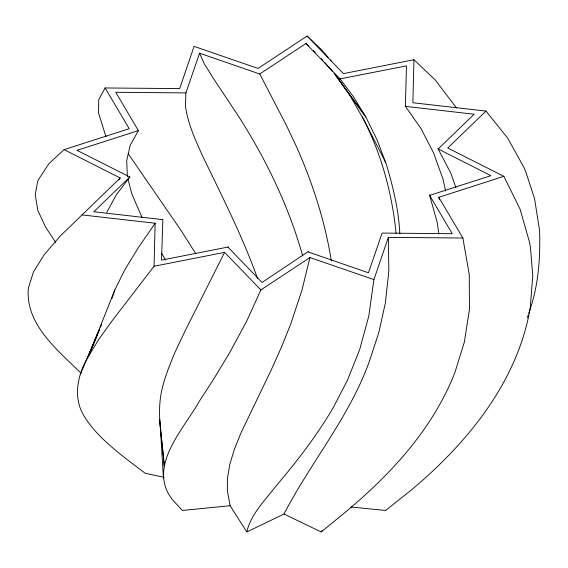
<?xml version="1.0" encoding="UTF-8"?>
<svg xmlns="http://www.w3.org/2000/svg" width="568" height="568" viewBox="0 0 568 568"><rect width="100%" height="100%" fill="white"/><g stroke="black" fill="none" stroke-linecap="round" stroke-linejoin="round"><path stroke-width="0.85" d="M164.067 477.283L145.195 473.286L125.059 458C109.29 445.305 93.216 432.078 83.034 414.228C73.073 396.23 77.823 374.866 87.486 357.89L98.853 339.323L111.527 321.58L154.049 266.257L155.142 223.238L82.033 214.91L60.293 235.99L44.084 254.798L33.476 271.93L28.4 287.948C25.006 324.647 57.815 350.037 81.061 373.268M105.975 136.725L98.534 113.011L98.747 99.67L105.144 87.969L179.651 88.594L194.079 46.384L258.064 68.437L307.111 36.047L343.42 73.62L413.951 59.725L412.858 102.744L485.967 111.072L507.707 138.123L523.916 167.453L525.876 172.047L534.524 198.459L539.6 230.58C540.473 258.568 538.4 287.017 528.638 313.486M331.314 260.79C325.095 221.648 312.798 183.606 296.808 147.403L286.386 125.308L259.739 73.982L199.546 53.193L185.906 92.911L185.466 106.23C187.859 123.725 195.321 139.842 202.535 155.76L203.529 157.868C222.67 197.501 242.642 236.877 257.503 278.384M230.111 505.697L182.385 510.476L172.558 499.826C146.572 466.768 183.556 429.493 199.226 401.406L213.838 378.82L229.55 352.92L246.846 320.785L260.889 289.928L309.936 257.545L373.921 279.598L368.753 316.213L359.643 349.639L347.623 379.836L333.686 406.83C317.32 435.159 297.178 460.996 276.112 485.931C265.114 500.23 251.07 513.777 246.81 531.953L230.111 505.697L227.349 490.702L227.413 478.817L229.77 464.475L234.442 449.118L241.201 432.454L271.539 369.264L281.465 347.105L290.646 324.221L301.977 290.127L309.936 257.545M162.874 219.262L161.525 260.116L227.931 247.08L228.144 246.64M227.931 247.08L262.047 282.459L308.381 251.51M527.36 317.647L528.126 315.148M373.921 279.598L388.349 237.388L462.856 238.013L469.253 274.443L469.466 309.248L464.361 342.092L454.826 372.722C431.396 432.511 385.651 479.846 336.412 519.507L321.19 531.953L284 514.033L246.81 531.953M111.775 298.725L114.864 289.886L124.882 269.651L138.386 247.577L155.142 223.238M114.864 289.886L88.494 356.044L95.204 339.884M95.878 338.272L97.554 334.232M98.228 332.614L99.237 330.193M99.762 328.68L87.486 357.89L97.462 334.502M100.451 327.054L101.473 324.619M80.251 374.411L98.718 331.407M260.889 289.928L224.58 252.362L184.884 331.385L174.795 352.735C169.811 364.905 164.699 377.095 161.844 389.975C156.108 415.222 162.796 440.86 164.244 466.186L159.7 419.305M284 514.033C310.881 461.969 349.902 416.458 369.612 360.602L378.721 332.848L385.374 302.993L388.824 271.128L388.349 237.388M106.819 212.347L116.192 195.009L129.831 177.003L78.015 150.847L77.319 150.087M185.906 92.911L115.773 92.279L138.358 130.619L130.228 145.259L126.692 160.602L127.395 176.712M321.19 531.953L322.12 530.491M118.648 180.035L120.231 177.969L64.127 149.647L48.962 163.634L38.404 179.694L37.538 181.938L35.23 194.689L37.8 210.323L45.497 227.001L55.763 242.493M82.033 214.91L120.231 177.969M485.967 111.072L447.769 148.014L503.873 176.336L520.118 209.258L529.596 242.564L530.462 247.598L532.77 275.7L530.2 308.204C517.405 381.873 467.691 442.628 411.906 489.531L385.615 510.476L350.903 507.004M129.831 177.003L93.819 211.75L162.618 219.624M308.424 45.866L305.953 43.523L259.739 73.982M64.127 149.647L129.206 128.688L105.144 87.969M138.358 130.619L77.078 150.314M439.504 199.844L438.794 197.295L503.873 176.336M154.049 266.257L224.58 252.362M308.261 252L368.454 272.789L382.094 233.072L452.227 233.704L429.642 195.364L490.922 175.668L438.169 148.979L474.181 114.232L405.382 106.358L406.475 65.867L340.069 78.902L305.953 43.523M413.951 59.725L435.358 80.102L456.473 107.948M307.111 36.047L321.154 49.38L328.162 57.382M313.366 50.559L315.219 52.32M330.448 60.038L331.591 61.365M321.303 58.461L323.036 60.478M324.775 62.494L332.287 71.234M334.027 73.251L365.891 117.058L377.173 140.09L386.652 165.26C393.162 187.625 398.8 210.465 399.808 233.839M339.856 78.618L353.268 96.475L365.891 117.058L335.177 74.593M405.126 106.003L420.874 128.368L433.576 152.863L442.99 179.097L445.66 190.983M337.449 77.539L349.952 95.495L363.683 119.514C381.632 154.943 392.168 193.724 396.045 233.178M128.148 153.665L180.894 230.203L195.797 253.726M161.731 253.42L165.657 260.045M438.794 197.295L462.856 238.013M437.942 148.553L450.836 173.247L455.941 187.816M362.313 116.852L385.75 162.526M142.163 217.785L131.811 193.858L128.027 179.261M199.546 53.193L204.331 63.843L212.894 77.674L237.296 114.409C265.128 157.442 287.756 204.026 301.97 253.349L302.659 255.905M429.507 194.881L437.282 222.762L438.815 234.044M160.424 423.962L160.041 422.272L163.435 478.1"/></g></svg>
